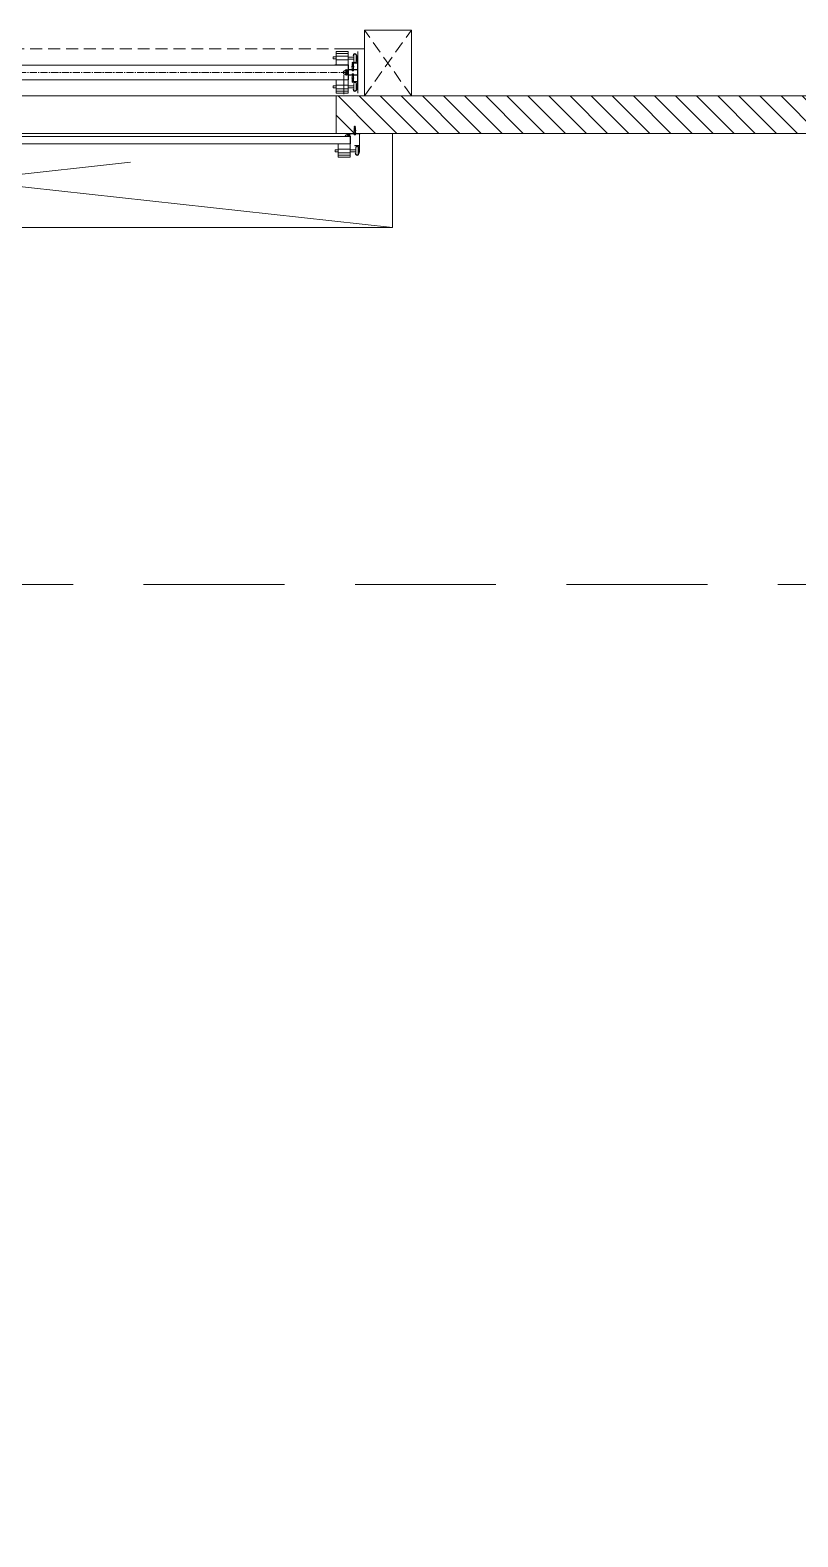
# Model space of a CAD drawing. Header units: millimetres. Extents: x -162958 to 167200, y -450 to 146301.
# Drawn here: x 65421 to 69506, y 119833 to 127850 of the extents above; entities that cross this region are included whole.
import ezdxf

# ---------------------------------------------------------------- set-up
doc = ezdxf.new("R2010")
doc.units = ezdxf.units.MM
for name, pattern in [('Xr_MB nha xuong CM2$0$HIDDENX2', [0.75, 0.5, -0.25]), ('Xr_MB nha xuong CM2$0$Xr_MB nha xuong + VP$0$CENTER2', [28.575, 19.05, -3.175, 3.175, -3.175]), ('Xr_MB nha xuong CM2$0$Xr_MB nha xuong + VP$0$HIDDEN', [9.525, 6.35, -3.175]), ('Xr_MB nha xuong CM2$0$Xr_MB nha xuong + VP$0$HIDDENX2', [0.75, 0.5, -0.25])]:
    doc.linetypes.add(name, pattern=pattern)
for name, color, linetype, lineweight in [('Xr_MB nha xuong CM2$0$A-Solid-Wall H', 9, 'Continuous', 18), ('Xr_MB nha xuong CM2$0$A-Solid-WallC', 2, 'Continuous', 5), ('Xr_MB nha xuong CM2$0$CJSC.11-Khuat', 152, 'Xr_MB nha xuong CM2$0$HIDDENX2', 5), ('Xr_MB nha xuong CM2$0$Xr_MB nha xuong + VP$0$147CUA', 147, 'Continuous', 5), ('Xr_MB nha xuong CM2$0$Xr_MB nha xuong + VP$0$CJSC.11-Khuat', 169, 'Xr_MB nha xuong CM2$0$Xr_MB nha xuong + VP$0$HIDDENX2', 5), ('Xr_MB nha xuong CM2$0$Xr_MB nha xuong + VP$0$CJSC.2-Tuong', 8, 'Continuous', 5), ('Xr_MB nha xuong CM2$0$Xr_MB nha xuong + VP$0$CJSC.3-Net thay', 140, 'Continuous', 5), ('Xr_MB nha xuong CM2$0$Xr_MB nha xuong + VP$0$CJSC.8-Cua', 15, 'Continuous', 5)]:
    doc.layers.add(name, color=color, linetype=linetype, lineweight=lineweight)

# ---------------------------------------------------------------- blocks, each defined once
blk = doc.blocks.new('Xr_MB nha xuong CM2$0$2026Xr_MB nha xuong + VP$0$20240511CUA CUON')
at = {"layer": 'Xr_MB nha xuong CM2$0$Xr_MB nha xuong + VP$0$147CUA'}
h = blk.add_hatch(color=0, dxfattribs=at)
edge = h.paths.add_edge_path()
edge.add_ellipse((-307.7, -10.4), major_axis=(0.174, -0.174), ratio=1, start_angle=-19.77508, end_angle=40.76439, ccw=False)
edge.add_ellipse((-305.5, -15.1), major_axis=(3.48, 3.48), ratio=1, start_angle=70.22492, end_angle=144.16188)
edge.add_line((-310.4, -15.9), (-309.8, -22.7))
edge.add_ellipse((-309.5, -22.7), major_axis=(0.174, -0.174), ratio=1, start_angle=229.65217, end_angle=315)
edge.add_line((-309.5, -23), (-305.1, -23))
edge.add_ellipse((-305.1, -22.7), major_axis=(0.174, -0.174), ratio=1, start_angle=315, end_angle=405)
edge.add_line((-304.9, -22.7), (-304.9, -20.3))
edge.add_ellipse((-305.1, -20.3), major_axis=(0.174, 0.174), ratio=1, start_angle=315, end_angle=405)
edge.add_line((-305.1, -20), (-305.6, -20))
edge.add_ellipse((-305.6, -20.3), major_axis=(0.174, -0.174), ratio=1, start_angle=135, end_angle=225)
edge.add_line((-305.8, -20.3), (-305.8, -20.8))
edge.add_ellipse((-306.1, -20.8), major_axis=(0.174, -0.174), ratio=1, start_angle=-45, end_angle=45, ccw=False)
edge.add_line((-306.1, -21), (-307.6, -21))
edge.add_ellipse((-307.6, -20.8), major_axis=(0.174, -0.174), ratio=1, start_angle=260.84469, end_angle=315, ccw=False)
edge.add_line((-307.8, -20.9), (-307.9, -20.9))
edge.add_line((-307.9, -20.9), (-307.9, -15.5))
edge.add_ellipse((-304.9, -15.5), major_axis=(2.09, 2.09), ratio=1, start_angle=-45, end_angle=135, ccw=False)
edge.add_line((-302, -15.5), (-302, -22.1))
edge.add_ellipse((-299.5, -22.1), major_axis=(1.74, 1.74), ratio=1, start_angle=135, end_angle=149.03624)
edge.add_line((-301.9, -22.7), (-300.7, -22.8))
edge.add_ellipse((-300.6, -22.4), major_axis=(0.278, 0.278), ratio=1, start_angle=219.38027, end_angle=315.82062)
edge.add_line((-300.2, -22.4), (-300.3, -15.2))
edge.add_ellipse((-305.3, -15.2), major_axis=(3.48, 3.48), ratio=1, start_angle=314.33249, end_angle=385.95332)
edge.add_ellipse((-303.5, -10.1), major_axis=(0.348, 0.348), ratio=1, start_angle=132.93895, end_angle=208.98654, ccw=False)
edge.add_ellipse((-315.9, -9.6), major_axis=(8.41, 8.41), ratio=1, start_angle=312.93895, end_angle=390.56151)
edge.add_ellipse((-313.9, 1.6), major_axis=(0.696, -0.696), ratio=1, start_angle=61.17367, end_angle=339.5363)
edge.add_ellipse((-319.2, -9.6), major_axis=(8.35, -8.35), ratio=1, start_angle=40.76439, end_angle=105.76255, ccw=False)
at = {"layer": 'Xr_MB nha xuong CM2$0$Xr_MB nha xuong + VP$0$147CUA', "color": 0}
for p, q in [((-354.7, 4074.5), (-354.7, -24.5)), ((-387, 39.1), (-426.5, 39.1)), ((-426.5, 39.1), (-426.5, -23.9)), ((-415.3, -23.9), (-415.3, 39.1)), ((-402, 39.1), (-402, -23.9)), ((-397.9, 43.2), (-397.9, 55.3)), ((-397.9, 55.3), (-387, 55.3)), ((-397.9, 39.1), (-397.9, 43.2)), ((-387, 43.2), (-387, 55.3)), ((-387, 39.1), (-387, 43.2)), ((-355.7, 39.1), (-387, 39.1)), ((-382.9, 39.1), (-382.9, -23.9)), ((-354.7, 45.8), (-355.7, 45.8)), ((-355.7, -25.5), (-355.7, 45.8)), ((-426.5, -23.9), (-387, -23.9)), ((-414.1, -60.3), (-414.1, -61.2)), ((-402.2, -72.4), (-411.6, -67.8)), ((-407, -51.5), (-411.5, -53.6)), ((-406.2, -53.2), (-410.8, -55.4)), ((-401.4, -70.6), (-410.8, -66.1)), ((-374.8, -54.7), (-408.1, -54.7)), ((-408.1, -66.7), (-374.8, -66.7)), ((-406.2, -53.2), (-407, -51.5)), ((-366.9, -71.6), (-397.1, -71.6)), ((-397.1, -73.5), (-303, -73.5)), ((-396.9, -54.7), (-396.9, -23.9)), ((-387, -23.9), (-355.7, -23.9)), ((-386, -54.7), (-386, -23.9)), ((-379.7, -73.5), (-379.7, -75.5)), ((-347.2, -73.5), (-377.4, -73.5)), ((-368.8, -61.2), (-368.8, -60.3)), ((-365.9, -48), (-365.9, -70.6)), ((-363.9, -48), (-365.9, -48)), ((-363.9, -48), (-363.9, -70.6)), ((-314.4, -25.5), (-355.7, -25.5)), ((-315.4, -24.5), (-354.7, -24.5)), ((-314.4, -7.8), (-315.4, -7.8)), ((-314.4, -25.5), (-314.4, -7.8)), ((-309.8, -22.7), (-310.4, -15.9)), ((-305.1, -23), (-309.5, -23)), ((-307.9, -15.5), (-307.9, -20.9)), ((-307.9, -20.9), (-305.9, -20.9)), ((-307.8, -20.8), (-307.8, -15.1)), ((-306.1, -21), (-307.6, -21)), ((-305.9, -15.5), (-305.9, -20.9)), ((-305.8, -20.3), (-305.8, -20.8)), ((-305.1, -20), (-305.6, -20)), ((-304.9, -22.7), (-304.9, -20.3)), ((-303.9, -15.5), (-303.9, -22.1)), ((-303.8, -23.1), (-302, -30.2)), ((-301, -47.5), (-302.3, -47.5)), ((-302.3, -51.5), (-302, -51.5)), ((-302, -15.5), (-302, -22.1)), ((-302, -72.5), (-302, -30.8)), ((-301, -47.5), (-302, -51.5)), ((-301.5, -52.2), (-302, -51.5)), ((-301.9, -22.7), (-300.1, -29.7)), ((-300.7, -22.8), (-301.9, -22.7)), ((-301.3, -51.1), (-301.5, -52.2)), ((-301.5, -52.2), (-301, -51.5)), ((-300.5, -46.8), (-301.1, -50)), ((-300.5, -46.8), (-301, -47.5)), ((-300, -47.5), (-301, -51.5)), ((-301, -51.5), (-300.2, -51.5)), ((-300.5, -46.8), (-300, -47.5)), ((-299.2, -47.5), (-300.2, -51.5)), ((-299.7, -52.2), (-300.2, -51.5)), ((-300, -72.5), (-300, -30.8)), ((-299.2, -47.5), (-300, -47.5)), ((-299.5, -51.1), (-299.7, -52.2)), ((-299.7, -52.2), (-299.2, -51.5)), ((-298.7, -46.8), (-299.3, -50)), ((-298.7, -46.8), (-299.2, -47.5)), ((-298.3, -47.5), (-299.2, -51.5)), ((-299.2, -51.5), (-298.5, -51.5)), ((-298.7, -46.8), (-298.3, -47.5)), ((-297.5, -47.5), (-298.5, -51.5)), ((-298, -52.2), (-298.5, -51.5)), ((-297.5, -47.5), (-298.3, -47.5)), ((-297.8, -51.1), (-298, -52.2)), ((-298, -52.2), (-297.5, -51.5)), ((-297, -46.8), (-297.6, -50)), ((-297, -46.8), (-297.5, -47.5)), ((-296.5, -47.5), (-297.5, -51.5)), ((-297.5, -51.5), (-296.8, -51.5)), ((-297, -46.8), (-296.5, -47.5)), ((-295.8, -47.5), (-296.8, -51.5)), ((-296.3, -52.2), (-296.8, -51.5)), ((-295.8, -47.5), (-296.5, -47.5)), ((-296.1, -51.1), (-296.3, -52.2)), ((-296.3, -52.2), (-295.8, -51.5)), ((-293.7, -45.9), (-295.7, -45.2)), ((-295.7, -45.9), (-295.7, -45.2)), ((-295.7, -52.7), (-295.7, -45.9)), ((-287.5, -45.9), (-295.7, -45.9)), ((-287.5, -52.7), (-295.7, -52.7)), ((-295.7, -52.7), (-295.7, -53.4)), ((-293.7, -52.7), (-295.7, -53.4)), ((-287.5, -50), (-287.5, -48.6)), ((-287.5, -48.6), (-261.6, -48.6)), ((-287.5, -50), (-261.6, -50)), ((-286.5, -44.4), (-286.2, -43.8)), ((-286.2, -54.8), (-286.5, -54.2)), ((-281.4, -46.9), (-285.3, -46.9)), ((-281.4, -51.7), (-285.3, -51.7)), ((-281.2, -47.9), (-281.4, -46.9)), ((-281.2, -50.6), (-281.4, -51.7)), ((-279.1, -47.9), (-281.2, -47.9)), ((-279.1, -50.6), (-281.2, -50.6)), ((-277.6, -45.9), (-279.1, -45.9)), ((-279.1, -46.5), (-279.1, -47.9)), ((-279.1, -52), (-279.1, -50.6)), ((-277.6, -52.7), (-279.1, -52.7)), ((-277.1, -47.9), (-277.6, -45.9)), ((-277.1, -50.6), (-277.6, -52.7)), ((-275.1, -47.9), (-277.1, -47.9)), ((-275.1, -50.6), (-277.1, -50.6)), ((-273.5, -45.9), (-275.1, -45.9)), ((-275.1, -45.9), (-275.1, -47.9)), ((-275.1, -52.7), (-275.1, -50.6)), ((-273.5, -52.7), (-275.1, -52.7)), ((-273, -47.9), (-273.5, -45.9)), ((-273, -50.6), (-273.5, -52.7)), ((-271, -47.9), (-273, -47.9)), ((-271, -50.6), (-273, -50.6)), ((-271, -45.9), (-271, -47.9)), ((-269.4, -45.9), (-271, -45.9)), ((-271, -52.7), (-271, -50.6)), ((-269.4, -52.7), (-271, -52.7)), ((-268.9, -47.9), (-269.4, -45.9)), ((-268.9, -50.6), (-269.4, -52.7)), ((-266.9, -47.9), (-268.9, -47.9)), ((-266.9, -50.6), (-268.9, -50.6)), ((-266.9, -45.9), (-266.9, -47.9)), ((-264.9, -45.9), (-266.9, -45.9)), ((-266.9, -52.7), (-266.9, -50.6)), ((-264.9, -52.7), (-266.9, -52.7)), ((-261.6, -48.6), (-264.9, -45.9)), ((-264.9, -52.7), (-261.6, -50)), ((-261.6, -50), (-261.6, -48.6))]:
    blk.add_line(p, q, dxfattribs=at)
at = {"layer": 'Xr_MB nha xuong CM2$0$Xr_MB nha xuong + VP$0$147CUA', "color": 0, "extrusion": (3.6013e-30, 1.22461e-16, -1)}
for p, q in [((-307, -46.7), (-307, -52.3)), ((-303.6, -45.8), (-306.7, -45.8)), ((-303.6, -47.7), (-306.7, -47.7)), ((-303.6, -51.3), (-306.7, -51.3)), ((-303.6, -53.2), (-306.7, -53.2)), ((-303, -44.4), (-303.6, -45.8)), ((-303, -54.6), (-303.6, -53.2)), ((-302.3, -44.4), (-303, -44.4)), ((-303, -44.4), (-303, -54.6)), ((-302.3, -54.6), (-303, -54.6)), ((-302.3, -44.4), (-302.3, -54.6))]:
    blk.add_line(p, q, dxfattribs=at)
at = {"layer": 'Xr_MB nha xuong CM2$0$Xr_MB nha xuong + VP$0$147CUA', "color": 0}
for centre, radius, start, end in [((-313.9, 1.5), 0.984, 16.17367, 294.5363), ((-315.9, -9.6), 11.9, 357.93895, 75.56151), ((-408.2, -60.7), 7.87, 114.90945, 244.26035), ((-408.1, -60.7), 6, 90, 270), ((-408.2, -60.7), 5.9, 115.73965, 244.26035), ((-397.1, -61.7), 11.8, 244.26035, 270), ((-397.1, -61.7), 9.84, 244.26035, 270), ((-374.8, -60.7), 6, 270, 90), ((-366.9, -70.6), 0.984, 270, 0), ((-366.9, -70.6), 2.95, 270, 0), ((-305.5, -15.1), 4.92, 115.22492, 189.16188), ((-309.5, -22.7), 0.246, 184.65217, 270), ((-304.9, -15.5), 2.95, 0, 180), ((-307.6, -20.8), 0.246, 180, 270), ((-307.7, -10.4), 0.246, 295.22492, 355.76439), ((-306.1, -20.8), 0.246, 270, 0), ((-304.9, -15.7), 0.984, 3.00909, 183.00909), ((-305.6, -20.3), 0.246, 90, 180), ((-305.1, -20.3), 0.246, 0, 90), ((-305.1, -22.7), 0.246, 270, 0), ((-303.5, -10.1), 0.492, 177.93895, 248.4714), ((-299.5, -22.1), 4.43, 180, 194.03624), ((-305.3, -15.2), 4.92, 359.33249, 71.50462), ((-303, -72.5), 2.95, 270, 0), ((-303, -72.5), 0.984, 270, 0), ((-299.5, -22.1), 2.46, 180, 194.03624), ((-304.4, -30.8), 2.46, 0, 14.03624), ((-304.4, -30.8), 4.43, 0, 14.03624)]:
    blk.add_arc(centre, radius, start, end, dxfattribs=at)
at = {"layer": 'Xr_MB nha xuong CM2$0$Xr_MB nha xuong + VP$0$147CUA', "color": 0, "extrusion": (-1.83691e-16, -6.12303e-17, -1)}
for centre, major_axis, start_param, end_param in [((-305.3, -46.7), (1.2, -1.2), 1.782553, 2.929836), ((-300.6, -49.5), (4.49, 4.49), 3.630285, 4.223697), ((-305.3, -52.3), (1.2, -1.2), 1.782553, 2.929836), ((-302.2, -46.7), (1.2, -1.2), 1.782553, 2.929836), ((-297.5, -49.5), (4.49, -4.49), 2.057394, 2.649037), ((-302.2, -52.3), (1.2, -1.2), 1.782553, 2.929836)]:
    blk.add_ellipse(centre, major_axis=major_axis, ratio=1, start_param=start_param, end_param=end_param, dxfattribs=at)
at = {"layer": 'Xr_MB nha xuong CM2$0$Xr_MB nha xuong + VP$0$147CUA', "color": 0}
for points, knots in [([(-285.3, -46.9), (-285.7, -46.9), (-286.6, -47.1), (-287.2, -46.3), (-287.5, -45.9)], [0, 0, 0, 0, 1.710134, 3.915896, 3.915896, 3.915896, 3.915896]), ([(-285.3, -51.7), (-285.7, -51.6), (-286.6, -51.5), (-287.2, -52.3), (-287.5, -52.7)], [0, 0, 0, 0, 1.710134, 3.915896, 3.915896, 3.915896, 3.915896]), ([(-279.1, -46.5), (-279.5, -46.5), (-279.8, -46.5), (-280.7, -46.4), (-281.3, -46.3), (-282.4, -46.1), (-282.8, -46), (-283.7, -45.7), (-284.1, -45.6), (-284.8, -45.3), (-285, -45.2), (-285.6, -44.9), (-285.9, -44.8), (-286.3, -44.5), (-286.4, -44.4), (-286.5, -44.4)], [0, 0, 0, 0, 1.267556, 1.267556, 3.802669, 3.802669, 5.834114, 5.834114, 7.542917, 7.542917, 8.840844, 8.840844, 10.138771, 10.138771, 10.819307, 10.819307, 10.819307, 10.819307]), ([(-279.1, -52), (-279.5, -52.1), (-279.8, -52.1), (-280.7, -52.2), (-281.3, -52.3), (-282.4, -52.5), (-282.8, -52.6), (-283.7, -52.8), (-284.1, -53), (-284.8, -53.2), (-285, -53.4), (-285.6, -53.7), (-285.9, -53.8), (-286.3, -54), (-286.4, -54.1), (-286.5, -54.2)], [0, 0, 0, 0, 1.267556, 1.267556, 3.802669, 3.802669, 5.834114, 5.834114, 7.542917, 7.542917, 8.840844, 8.840844, 10.138771, 10.138771, 10.819307, 10.819307, 10.819307, 10.819307]), ([(-279.1, -45.9), (-281.1, -45.6), (-283.5, -45.3), (-285.7, -44.1), (-286.2, -43.8)], [0, 0, 0, 0, 8.247572, 10.819307, 10.819307, 10.819307, 10.819307]), ([(-279.1, -52.7), (-281.1, -52.9), (-283.5, -53.2), (-285.7, -54.5), (-286.2, -54.8)], [0, 0, 0, 0, 8.247572, 10.819307, 10.819307, 10.819307, 10.819307])]:
    blk.add_open_spline(points, degree=3, knots=knots, dxfattribs=at)
blk.add_wipeout([(-100, 50), (-300, 50), (-300, 4050), (-100, 4050)]).dxf.layer = 'Xr_MB nha xuong CM2$0$Xr_MB nha xuong + VP$0$CJSC.11-Khuat'
blk.add_line((-315.4, 4074.5), (-315.4, -24.5), dxfattribs=at)
blk.add_lwpolyline([(-100, 50), (-300, 50), (-300, 4050), (-100, 4050)], close=True, dxfattribs=at)
at = {"layer": 'Xr_MB nha xuong CM2$0$Xr_MB nha xuong + VP$0$CJSC.11-Khuat', "linetype": 'Xr_MB nha xuong CM2$0$Xr_MB nha xuong + VP$0$HIDDEN', "ltscale": 500}
for p, q in [((-800, -250), (-300, 4300)), ((-800, 4300), (-300, -250))]:
    blk.add_line(p, q, dxfattribs=at)
blk.add_lwpolyline([(-300, 4300), (-300, -250), (-800, -250), (-800, 4300)], close=True, dxfattribs=at)
blk = doc.blocks.new('Xr_MB nha xuong CM2$0$2026Xr_MB nha xuong + VP$0$YQ1220114961')
at = {"layer": 'Xr_MB nha xuong CM2$0$Xr_MB nha xuong + VP$0$CJSC.8-Cua'}
h = blk.add_hatch(color=256, dxfattribs=at)
edge = h.paths.add_edge_path()
edge.add_ellipse((-4199.5, -117.3), major_axis=(0.174, 0.174), ratio=1, start_angle=49.23561, end_angle=109.77508)
edge.add_ellipse((-4204.2, -115.1), major_axis=(3.48, 3.48), ratio=1, start_angle=215.83812, end_angle=289.77508, ccw=False)
edge.add_line((-4205, -120), (-4211.8, -119.4))
edge.add_ellipse((-4211.8, -119.2), major_axis=(0.174, 0.174), ratio=1, start_angle=135, end_angle=220.34783, ccw=False)
edge.add_line((-4212, -119.2), (-4212, -114.8))
edge.add_ellipse((-4211.8, -114.8), major_axis=(-0.174, 0.174), ratio=1, start_angle=-45, end_angle=45, ccw=False)
edge.add_line((-4211.8, -114.5), (-4209.3, -114.5))
edge.add_ellipse((-4209.3, -114.8), major_axis=(0.174, 0.174), ratio=1, start_angle=-45, end_angle=45, ccw=False)
edge.add_line((-4209.1, -114.8), (-4209.1, -115.2))
edge.add_ellipse((-4209.3, -115.2), major_axis=(-0.174, 0.174), ratio=1, start_angle=135, end_angle=225, ccw=False)
edge.add_line((-4209.3, -115.5), (-4209.8, -115.5))
edge.add_ellipse((-4209.8, -115.7), major_axis=(-0.174, 0.174), ratio=1, start_angle=315, end_angle=405)
edge.add_line((-4210.1, -115.7), (-4210.1, -117.2))
edge.add_ellipse((-4209.8, -117.2), major_axis=(-0.174, 0.174), ratio=1, start_angle=45, end_angle=99.15531)
edge.add_line((-4210, -117.4), (-4210, -117.5))
edge.add_line((-4210, -117.5), (-4204.6, -117.5))
edge.add_ellipse((-4204.6, -114.6), major_axis=(-2.09, 2.09), ratio=1, start_angle=135, end_angle=315)
edge.add_line((-4204.6, -111.6), (-4211.1, -111.6))
edge.add_ellipse((-4211.1, -109.2), major_axis=(-1.74, 1.74), ratio=1, start_angle=120.96376, end_angle=135, ccw=False)
edge.add_line((-4211.7, -111.5), (-4211.9, -110.3))
edge.add_ellipse((-4211.5, -110.3), major_axis=(0.278, 0.278), ratio=1, start_angle=44.17938, end_angle=140.61973, ccw=False)
edge.add_line((-4211.5, -109.9), (-4204.3, -110))
edge.add_ellipse((-4204.3, -114.9), major_axis=(3.48, 3.48), ratio=1, start_angle=-25.95332, end_angle=45.66751, ccw=False)
edge.add_ellipse((-4199.1, -113.2), major_axis=(0.348, 0.348), ratio=1, start_angle=151.01346, end_angle=227.06105)
edge.add_ellipse((-4198.7, -125.5), major_axis=(8.41, 8.41), ratio=1, start_angle=-30.56151, end_angle=47.06105, ccw=False)
edge.add_ellipse((-4187.5, -123.5), major_axis=(-0.696, 0.696), ratio=1, start_angle=20.4637, end_angle=298.82633, ccw=False)
edge.add_ellipse((-4198.6, -128.9), major_axis=(8.35, 8.35), ratio=1, start_angle=344.23745, end_angle=409.23561)
h = blk.add_hatch(color=256, dxfattribs=at)
edge = h.paths.add_edge_path()
edge.add_ellipse((-4199.5, -132.7), major_axis=(0.174, -0.174), ratio=1, start_angle=250.22492, end_angle=310.76439, ccw=False)
edge.add_ellipse((-4204.2, -134.9), major_axis=(3.48, -3.48), ratio=1, start_angle=70.22492, end_angle=144.16188)
edge.add_line((-4205, -130), (-4211.8, -130.6))
edge.add_ellipse((-4211.8, -130.8), major_axis=(0.174, -0.174), ratio=1, start_angle=139.65217, end_angle=225)
edge.add_line((-4212, -130.8), (-4212, -135.2))
edge.add_ellipse((-4211.8, -135.2), major_axis=(-0.174, -0.174), ratio=1, start_angle=315, end_angle=405)
edge.add_line((-4211.8, -135.5), (-4209.3, -135.5))
edge.add_ellipse((-4209.3, -135.2), major_axis=(0.174, -0.174), ratio=1, start_angle=315, end_angle=405)
edge.add_line((-4209.1, -135.2), (-4209.1, -134.8))
edge.add_ellipse((-4209.3, -134.8), major_axis=(-0.174, -0.174), ratio=1, start_angle=135, end_angle=225)
edge.add_line((-4209.3, -134.5), (-4209.8, -134.5))
edge.add_ellipse((-4209.8, -134.3), major_axis=(-0.174, -0.174), ratio=1, start_angle=-45, end_angle=45, ccw=False)
edge.add_line((-4210.1, -134.3), (-4210.1, -132.8))
edge.add_ellipse((-4209.8, -132.8), major_axis=(-0.174, -0.174), ratio=1, start_angle=260.84469, end_angle=315, ccw=False)
edge.add_line((-4210, -132.6), (-4210, -132.5))
edge.add_line((-4210, -132.5), (-4204.6, -132.5))
edge.add_ellipse((-4204.6, -135.4), major_axis=(-2.09, -2.09), ratio=1, start_angle=45, end_angle=225, ccw=False)
edge.add_line((-4204.6, -138.4), (-4211.1, -138.4))
edge.add_ellipse((-4211.1, -140.8), major_axis=(-1.74, -1.74), ratio=1, start_angle=225, end_angle=239.03624)
edge.add_line((-4211.7, -138.5), (-4211.9, -139.7))
edge.add_ellipse((-4211.5, -139.7), major_axis=(0.278, -0.278), ratio=1, start_angle=219.38027, end_angle=315.82062)
edge.add_line((-4211.5, -140.1), (-4204.3, -140))
edge.add_ellipse((-4204.3, -135.1), major_axis=(3.48, -3.48), ratio=1, start_angle=314.33249, end_angle=385.95332)
edge.add_ellipse((-4199.1, -136.8), major_axis=(0.348, -0.348), ratio=1, start_angle=132.93895, end_angle=208.98654, ccw=False)
edge.add_ellipse((-4198.7, -124.5), major_axis=(8.41, -8.41), ratio=1, start_angle=312.93895, end_angle=390.56151)
edge.add_ellipse((-4187.5, -126.5), major_axis=(-0.696, -0.696), ratio=1, start_angle=61.17367, end_angle=339.5363)
edge.add_ellipse((-4198.6, -121.1), major_axis=(8.35, -8.35), ratio=1, start_angle=-49.23561, end_angle=15.76255, ccw=False)
at = {"layer": 'Xr_MB nha xuong CM2$0$Xr_MB nha xuong + VP$0$CJSC.11-Khuat', "linetype": 'Xr_MB nha xuong CM2$0$Xr_MB nha xuong + VP$0$HIDDEN', "ltscale": 10}
for p, q in [((-4300, 0), (-4550, -350)), ((-4550, 0), (-4300, -350))]:
    blk.add_line(p, q, dxfattribs=at)
blk.add_lwpolyline([(0, 0), (-4300, 0), (-4300, -250), (0, -250)], close=True, dxfattribs=at)
at = {"layer": 'Xr_MB nha xuong CM2$0$Xr_MB nha xuong + VP$0$CJSC.3-Net thay'}
blk.add_lwpolyline([(-4300, 0), (-4550, 0), (-4550, -350), (-4300, -350)], close=True, dxfattribs=at)
at = {"layer": 'Xr_MB nha xuong CM2$0$Xr_MB nha xuong + VP$0$CJSC.8-Cua'}
for p, q in [((-4264.6, -13.9), (-4264.6, -236.1)), ((-4262.6, -60.7), (-4264.6, -60.7)), ((-4264.6, -137.4), (-4264.6, -60.7)), ((-4262.6, -43.3), (-4262.6, -137.4)), ((-4261.4, -38.1), (-4256.9, -28.7)), ((-4260.6, -73.5), (-4260.6, -43.3)), ((-4259.7, -39), (-4255.1, -29.6)), ((-4237, -74.4), (-4259.6, -74.4)), ((-4237, -76.4), (-4259.6, -76.4)), ((-4255.8, -32.3), (-4255.8, -65.5)), ((-4249.3, -26.3), (-4250.3, -26.3)), ((-4250.3, -71.5), (-4249.3, -71.5)), ((-4242.3, -34.1), (-4244.5, -29.6)), ((-4243.8, -65.5), (-4243.8, -32.3)), ((-4243.8, -43.5), (-4213, -43.5)), ((-4243.8, -54.3), (-4213, -54.3)), ((-4240.6, -33.3), (-4242.7, -28.8)), ((-4242.3, -34.1), (-4240.6, -33.3)), ((-4241.8, -74.6), (-4239, -71.2)), ((-4241.8, -74.6), (-4241.8, -76.5)), ((-4241.8, -76.5), (-4239.7, -76.5)), ((-4239.7, -78.6), (-4241.8, -79)), ((-4241.8, -79), (-4241.8, -80.6)), ((-4239.7, -76.5), (-4239.7, -78.6)), ((-4239, -97.2), (-4239, -71.2)), ((-4239, -71.2), (-4237.7, -71.2)), ((-4237.7, -97.2), (-4237.7, -71.2)), ((-4237.7, -71.2), (-4234.9, -74.6)), ((-4237, -76.4), (-4237, -74.4)), ((-4234.9, -76.5), (-4237, -76.5)), ((-4237, -76.5), (-4237, -78.6)), ((-4237, -78.6), (-4234.9, -79)), ((-4234.9, -74.6), (-4234.9, -76.5)), ((-4234.9, -79), (-4234.9, -80.6)), ((-4213, -13.9), (-4213, -53.3)), ((-4150, -13.9), (-4213, -13.9)), ((-4213, -25.1), (-4150, -25.1)), ((-4150, -38.3), (-4213, -38.3)), ((-4213, -53.3), (-4213, -84.7)), ((-4150, -57.5), (-4213, -57.5)), ((-4190.1, -109.6), (-4190.1, -9.6)), ((-4150, -53.3), (-4150, -13.9)), ((-4150, -42.5), (-4145.9, -42.5)), ((-4150, -53.3), (-4145.9, -53.3)), ((-4150, -84.7), (-4150, -53.3)), ((-4145.9, -42.5), (-4133.8, -42.5)), ((-4145.9, -53.3), (-4133.8, -53.3)), ((-4133.8, -42.5), (-4133.8, -53.3)), ((-4264.6, -112.6), (-4264.6, -189.3)), ((-4262.6, -206.7), (-4262.6, -112.6)), ((-4261.6, -109.6), (-4219.9, -109.6)), ((-4261.6, -111.6), (-4219.9, -111.6)), ((-4261.6, -138.4), (-4219.9, -138.4)), ((-4261.6, -140.4), (-4219.9, -140.4)), ((-4243.9, -95.8), (-4243.3, -96.2)), ((-4243.9, -154.2), (-4243.3, -153.8)), ((-4241.8, -103.3), (-4242.5, -105.4)), ((-4241.8, -105.4), (-4242.5, -105.4)), ((-4241.8, -144.6), (-4242.5, -144.6)), ((-4241.8, -146.7), (-4242.5, -144.6)), ((-4241.8, -80.6), (-4239.7, -80.6)), ((-4239.7, -82.7), (-4241.8, -83.1)), ((-4241.8, -83.1), (-4241.8, -84.7)), ((-4241.8, -84.7), (-4239.7, -84.7)), ((-4239.7, -86.7), (-4241.8, -87.2)), ((-4241.8, -87.2), (-4241.8, -88.8)), ((-4241.8, -97.2), (-4241.8, -105.4)), ((-4241.8, -105.4), (-4234.9, -105.4)), ((-4241.8, -144.6), (-4234.9, -144.6)), ((-4241.8, -152.8), (-4241.8, -144.6)), ((-4241.3, -105.9), (-4240.6, -105.4)), ((-4240.2, -105.7), (-4241.3, -105.9)), ((-4241.3, -105.9), (-4240.6, -106.4)), ((-4241.3, -107.7), (-4240.6, -107.2)), ((-4240.2, -107.5), (-4241.3, -107.7)), ((-4241.3, -107.7), (-4240.6, -108.2)), ((-4241.3, -109.4), (-4240.6, -108.9)), ((-4240.2, -109.2), (-4241.3, -109.4)), ((-4241.3, -109.4), (-4240.6, -109.9)), ((-4241.3, -111.1), (-4240.6, -110.6)), ((-4240.2, -110.9), (-4241.3, -111.1)), ((-4241.3, -111.1), (-4240.6, -111.6)), ((-4241.3, -138.9), (-4240.6, -138.4)), ((-4241.3, -138.9), (-4240.6, -139.4)), ((-4240.2, -139.1), (-4241.3, -138.9)), ((-4241.3, -140.6), (-4240.6, -140.1)), ((-4241.3, -140.6), (-4240.6, -141.1)), ((-4240.2, -140.8), (-4241.3, -140.6)), ((-4241.3, -142.3), (-4240.6, -141.8)), ((-4241.3, -142.3), (-4240.6, -142.8)), ((-4240.2, -142.5), (-4241.3, -142.3)), ((-4241.3, -144.1), (-4240.6, -143.6)), ((-4241.3, -144.1), (-4240.6, -144.6)), ((-4240.2, -144.3), (-4241.3, -144.1)), ((-4241.1, -88.8), (-4239.7, -88.8)), ((-4239.7, -90.8), (-4240.7, -91.1)), ((-4240.7, -91.1), (-4240.7, -94.9)), ((-4240.7, -158.9), (-4240.7, -155.1)), ((-4239.7, -159.2), (-4240.7, -158.9)), ((-4236.6, -105.4), (-4240.6, -106.4)), ((-4236.6, -106.2), (-4240.6, -107.2)), ((-4240.6, -107.2), (-4240.6, -106.4)), ((-4236.6, -107.2), (-4240.6, -108.2)), ((-4236.6, -107.9), (-4240.6, -108.9)), ((-4240.6, -108.9), (-4240.6, -108.2)), ((-4236.6, -108.9), (-4240.6, -109.9)), ((-4236.6, -109.6), (-4240.6, -110.6)), ((-4240.6, -110.6), (-4240.6, -109.9)), ((-4236.6, -110.6), (-4240.6, -111.6)), ((-4240.6, -111.9), (-4240.6, -111.6)), ((-4240.6, -138.1), (-4240.6, -138.4)), ((-4236.6, -139.4), (-4240.6, -138.4)), ((-4240.6, -139.4), (-4240.6, -140.1)), ((-4236.6, -140.4), (-4240.6, -139.4)), ((-4236.6, -141.1), (-4240.6, -140.1)), ((-4240.6, -141.1), (-4240.6, -141.8)), ((-4236.6, -142.1), (-4240.6, -141.1)), ((-4236.6, -142.8), (-4240.6, -141.8)), ((-4240.6, -142.8), (-4240.6, -143.6)), ((-4236.6, -143.8), (-4240.6, -142.8)), ((-4236.6, -144.6), (-4240.6, -143.6)), ((-4239.7, -80.6), (-4239.7, -82.7)), ((-4239.7, -84.7), (-4239.7, -86.7)), ((-4239.7, -88.8), (-4239.7, -90.8)), ((-4239.7, -161.2), (-4239.7, -159.2)), ((-4239, -97.2), (-4237.7, -97.2)), ((-4235.8, -106.7), (-4239, -107.2)), ((-4235.8, -108.4), (-4239, -109)), ((-4235.8, -110.1), (-4239, -110.7)), ((-4235.8, -139.9), (-4239, -139.3)), ((-4235.8, -141.6), (-4239, -141)), ((-4235.8, -143.3), (-4239, -142.8)), ((-4239, -152.8), (-4237.7, -152.8)), ((-4239, -152.8), (-4239, -178.8)), ((-4237.7, -152.8), (-4237.7, -178.8)), ((-4234.9, -80.6), (-4237, -80.6)), ((-4237, -80.6), (-4237, -82.7)), ((-4237, -82.7), (-4234.9, -83.1)), ((-4234.9, -84.7), (-4237, -84.7)), ((-4237, -84.7), (-4237, -86.7)), ((-4237, -86.7), (-4234.9, -87.2)), ((-4235.6, -88.8), (-4237, -88.8)), ((-4237, -88.8), (-4237, -90.8)), ((-4237, -90.8), (-4236, -91.1)), ((-4237, -159.2), (-4236, -158.9)), ((-4237, -161.2), (-4237, -159.2)), ((-4236.6, -105.4), (-4236.6, -106.2)), ((-4235.8, -106.7), (-4236.6, -106.2)), ((-4235.8, -106.7), (-4236.6, -107.2)), ((-4236.6, -107.2), (-4236.6, -107.9)), ((-4235.8, -108.4), (-4236.6, -107.9)), ((-4235.8, -108.4), (-4236.6, -108.9)), ((-4236.6, -108.9), (-4236.6, -109.6)), ((-4235.8, -110.1), (-4236.6, -109.6)), ((-4235.8, -110.1), (-4236.6, -110.6)), ((-4236.6, -110.6), (-4236.6, -111.9)), ((-4236.6, -139.4), (-4236.6, -138.1)), ((-4235.8, -139.9), (-4236.6, -139.4)), ((-4235.8, -139.9), (-4236.6, -140.4)), ((-4236.6, -141.1), (-4236.6, -140.4)), ((-4235.8, -141.6), (-4236.6, -141.1)), ((-4235.8, -141.6), (-4236.6, -142.1)), ((-4236.6, -142.8), (-4236.6, -142.1)), ((-4235.8, -143.3), (-4236.6, -142.8)), ((-4235.8, -143.3), (-4236.6, -143.8)), ((-4236.6, -144.6), (-4236.6, -143.8)), ((-4236, -91.1), (-4236, -94.9)), ((-4236, -158.9), (-4236, -155.1)), ((-4234.9, -83.1), (-4234.9, -84.7)), ((-4234.9, -87.2), (-4234.9, -88.8)), ((-4234.9, -97.2), (-4234.9, -105.4)), ((-4234.9, -103.3), (-4234.3, -105.4)), ((-4234.9, -105.4), (-4234.3, -105.4)), ((-4234.9, -152.8), (-4234.9, -144.6)), ((-4234.9, -146.7), (-4234.3, -144.6)), ((-4234.9, -144.6), (-4234.3, -144.6)), ((-4233.4, -96.2), (-4232.9, -95.8)), ((-4233.4, -153.8), (-4232.9, -154.2)), ((-4212.2, -113.5), (-4219.3, -111.7)), ((-4212.2, -136.5), (-4219.3, -138.3)), ((-4211.7, -111.5), (-4218.8, -109.8)), ((-4211.7, -138.5), (-4218.8, -140.2)), ((-4214.6, -84.7), (-4143.3, -84.7)), ((-4214.6, -126), (-4214.6, -84.7)), ((-4214.6, -85.7), (-86.4, -85.7)), ((-4214.6, -124), (-4214.6, -165.3)), ((-4214.6, -124), (-4196.9, -124)), ((-4214.6, -126), (-4196.9, -126)), ((-4213.6, -125), (-4213.6, -85.7)), ((-4213.6, -125), (-4213.6, -164.3)), ((-4212, -114.8), (-4212, -119.2)), ((-4212, -135.2), (-4212, -130.8)), ((-4211.9, -110.3), (-4211.7, -111.5)), ((-4211.9, -139.7), (-4211.7, -138.5)), ((-4211.8, -114.5), (-4209.3, -114.5)), ((-4211.8, -119.4), (-4205, -120)), ((-4211.8, -130.6), (-4205, -130)), ((-4211.8, -135.5), (-4209.3, -135.5)), ((-4204.6, -111.6), (-4211.1, -111.6)), ((-4204.6, -113.6), (-4211.1, -113.6)), ((-4204.6, -136.4), (-4211.1, -136.4)), ((-4204.6, -138.4), (-4211.1, -138.4)), ((-4210.1, -115.7), (-4210.1, -117.2)), ((-4210.1, -134.3), (-4210.1, -132.8)), ((-4210, -117.5), (-4210, -115.6)), ((-4204.6, -115.6), (-4210, -115.6)), ((-4204.6, -117.5), (-4210, -117.5)), ((-4210, -132.5), (-4210, -134.4)), ((-4204.6, -132.5), (-4210, -132.5)), ((-4204.6, -134.4), (-4210, -134.4)), ((-4209.3, -115.5), (-4209.8, -115.5)), ((-4209.8, -117.5), (-4204.2, -117.5)), ((-4209.8, -132.5), (-4204.2, -132.5)), ((-4209.3, -134.5), (-4209.8, -134.5)), ((-4209.1, -114.8), (-4209.1, -115.2)), ((-4209.1, -135.2), (-4209.1, -134.8)), ((-4196.9, -124), (-4196.9, -125)), ((-4196.9, -126), (-4196.9, -125)), ((-4143.3, -85.7), (-4143.3, -84.7)), ((-4262.6, -189.3), (-4264.6, -189.3)), ((-4261.4, -211.9), (-4256.9, -221.3)), ((-4260.6, -176.5), (-4260.6, -206.7)), ((-4259.7, -211), (-4255.1, -220.4)), ((-4237, -173.6), (-4259.6, -173.6)), ((-4237, -175.6), (-4259.6, -175.6)), ((-4255.8, -217.7), (-4255.8, -184.5)), ((-4250.3, -178.5), (-4249.3, -178.5)), ((-4249.3, -223.7), (-4250.3, -223.7)), ((-4242.3, -215.9), (-4244.5, -220.4)), ((-4243.8, -184.5), (-4243.8, -217.7)), ((-4243.8, -195.7), (-4213, -195.7)), ((-4243.8, -206.5), (-4213, -206.5)), ((-4240.6, -216.7), (-4242.7, -221.2)), ((-4242.3, -215.9), (-4240.6, -216.7)), ((-4241.8, -162.8), (-4241.8, -161.2)), ((-4239.7, -163.3), (-4241.8, -162.8)), ((-4241.8, -165.3), (-4239.7, -165.3)), ((-4241.8, -166.9), (-4241.8, -165.3)), ((-4239.7, -167.3), (-4241.8, -166.9)), ((-4241.8, -171), (-4241.8, -169.4)), ((-4241.8, -169.4), (-4239.7, -169.4)), ((-4239.7, -171.4), (-4241.8, -171)), ((-4241.8, -175.4), (-4241.8, -173.5)), ((-4241.8, -173.5), (-4239.7, -173.5)), ((-4241.8, -175.4), (-4239, -178.8)), ((-4241.1, -161.2), (-4239.7, -161.2)), ((-4239.7, -165.3), (-4239.7, -163.3)), ((-4239.7, -169.4), (-4239.7, -167.3)), ((-4239.7, -173.5), (-4239.7, -171.4)), ((-4239, -178.8), (-4237.7, -178.8)), ((-4237.7, -178.8), (-4234.9, -175.4)), ((-4235.6, -161.2), (-4237, -161.2)), ((-4237, -163.3), (-4234.9, -162.8)), ((-4237, -165.3), (-4237, -163.3)), ((-4234.9, -165.3), (-4237, -165.3)), ((-4237, -167.3), (-4234.9, -166.9)), ((-4237, -169.4), (-4237, -167.3)), ((-4234.9, -169.4), (-4237, -169.4)), ((-4237, -171.4), (-4234.9, -171)), ((-4237, -173.5), (-4237, -171.4)), ((-4234.9, -173.5), (-4237, -173.5)), ((-4237, -173.6), (-4237, -175.6)), ((-4234.9, -162.8), (-4234.9, -161.2)), ((-4234.9, -166.9), (-4234.9, -165.3)), ((-4234.9, -171), (-4234.9, -169.4)), ((-4234.9, -175.4), (-4234.9, -173.5)), ((-4214.6, -164.3), (-86.4, -164.3)), ((-4214.6, -165.3), (-4143.3, -165.3)), ((-4213, -196.7), (-4213, -165.3)), ((-4150, -192.5), (-4213, -192.5)), ((-4213, -236.1), (-4213, -196.7)), ((-4150, -211.7), (-4213, -211.7)), ((-4213, -224.9), (-4150, -224.9)), ((-4150, -236.1), (-4213, -236.1)), ((-4150, -165.3), (-4150, -196.7)), ((-4150, -196.7), (-4150, -236.1)), ((-4150, -196.7), (-4145.9, -196.7)), ((-4150, -207.5), (-4145.9, -207.5)), ((-4145.9, -196.7), (-4133.8, -196.7)), ((-4145.9, -207.5), (-4133.8, -207.5)), ((-4143.3, -164.3), (-4143.3, -165.3)), ((-4133.8, -207.5), (-4133.8, -196.7))]:
    blk.add_line(p, q, dxfattribs=at)
at = {"layer": 'Xr_MB nha xuong CM2$0$Xr_MB nha xuong + VP$0$CJSC.8-Cua', "extrusion": (1.22461e-16, 3.67348e-30, -1)}
for p, q in [((-4243.7, -111.9), (-4243.7, -112.6)), ((-4233.5, -111.9), (-4243.7, -111.9)), ((-4243.7, -112.6), (-4242.2, -113.3)), ((-4233.5, -112.6), (-4243.7, -112.6)), ((-4242.2, -113.3), (-4242.2, -116.4)), ((-4235.8, -116.7), (-4241.3, -116.7)), ((-4240.4, -113.3), (-4240.4, -116.4)), ((-4236.7, -113.3), (-4236.7, -116.4)), ((-4233.5, -112.6), (-4234.9, -113.3)), ((-4234.9, -113.3), (-4234.9, -116.4)), ((-4233.5, -111.9), (-4233.5, -112.6))]:
    blk.add_line(p, q, dxfattribs=at)
at = {"layer": 'Xr_MB nha xuong CM2$0$Xr_MB nha xuong + VP$0$CJSC.8-Cua', "extrusion": (1.22461e-16, -3.53472e-30, -1)}
for p, q in [((-4243.7, -137.4), (-4242.2, -136.7)), ((-4243.7, -138.1), (-4243.7, -137.4)), ((-4233.5, -137.4), (-4243.7, -137.4)), ((-4233.5, -138.1), (-4243.7, -138.1)), ((-4242.2, -136.7), (-4242.2, -133.6)), ((-4235.8, -133.3), (-4241.3, -133.3)), ((-4240.4, -136.7), (-4240.4, -133.6)), ((-4236.7, -136.7), (-4236.7, -133.6)), ((-4234.9, -136.7), (-4234.9, -133.6)), ((-4233.5, -137.4), (-4234.9, -136.7)), ((-4233.5, -138.1), (-4233.5, -137.4))]:
    blk.add_line(p, q, dxfattribs=at)
at = {"layer": 'Xr_MB nha xuong CM2$0$Xr_MB nha xuong + VP$0$CJSC.8-Cua', "linetype": 'Xr_MB nha xuong CM2$0$Xr_MB nha xuong + VP$0$CENTER2', "ltscale": 2}
blk.add_line((-4214.6, -125), (-86.4, -125), dxfattribs=at)
blk.add_line((-4214.6, -125), (-86.4, -125), dxfattribs=at)
at = {"layer": 'Xr_MB nha xuong CM2$0$Xr_MB nha xuong + VP$0$CJSC.8-Cua', "color": 6}
blk.add_lwpolyline([(-4150, 0), (-4300, 0), (-4300, -250), (-4150, -250)], dxfattribs=at)
at = {"layer": 'Xr_MB nha xuong CM2$0$Xr_MB nha xuong + VP$0$CJSC.8-Cua'}
for centre, radius, start, end in [((-4250.8, -43.3), 11.8, 154.26035, 180), ((-4259.6, -73.5), 2.95, 180, 270), ((-4250.8, -43.3), 9.84, 154.26035, 180), ((-4259.6, -73.5), 0.984, 180, 270), ((-4249.8, -32.2), 7.87, 24.90945, 154.26035), ((-4249.8, -32.3), 6, 0, 180), ((-4249.8, -65.5), 6, 180, 0), ((-4249.8, -32.2), 5.9, 25.73965, 154.26035), ((-4261.6, -112.6), 2.95, 90, 180), ((-4261.6, -137.4), 2.95, 180, 270), ((-4261.6, -112.6), 0.984, 90, 180), ((-4261.6, -137.4), 0.984, 180, 270), ((-4219.9, -114.1), 4.43, 75.96376, 90), ((-4219.9, -114.1), 2.46, 75.96376, 90), ((-4219.9, -135.9), 2.46, 270, 284.03624), ((-4219.9, -135.9), 4.43, 270, 284.03624), ((-4211.1, -109.2), 4.43, 255.96376, 270), ((-4211.1, -140.8), 4.43, 90, 104.03624), ((-4211.8, -114.8), 0.246, 90, 180), ((-4211.8, -119.2), 0.246, 180, 265.34783), ((-4211.8, -130.8), 0.246, 94.65217, 180), ((-4211.8, -135.2), 0.246, 180, 270), ((-4211.1, -109.2), 2.46, 255.96376, 270), ((-4211.1, -140.8), 2.46, 90, 104.03624), ((-4209.8, -115.7), 0.246, 90, 180), ((-4209.8, -117.2), 0.246, 180, 270), ((-4209.8, -132.8), 0.246, 90, 180), ((-4209.8, -134.3), 0.246, 180, 270), ((-4209.3, -114.8), 0.246, 0, 90), ((-4209.3, -115.2), 0.246, 270, 0), ((-4209.3, -134.8), 0.246, 0, 90), ((-4209.3, -135.2), 0.246, 270, 0), ((-4204.2, -115.1), 4.92, 260.83812, 334.77508), ((-4204.2, -134.9), 4.92, 25.22492, 99.16188), ((-4204.8, -114.6), 0.984, 266.99091, 86.99091), ((-4204.8, -135.4), 0.984, 273.00909, 93.00909), ((-4204.6, -114.6), 2.95, 270, 90), ((-4204.6, -135.4), 2.95, 270, 90), ((-4204.3, -114.9), 4.92, 18.49538, 90.66751), ((-4204.3, -135.1), 4.92, 269.33249, 341.50462), ((-4199.5, -117.3), 0.246, 94.23561, 154.77508), ((-4199.5, -132.7), 0.246, 205.22492, 265.76439), ((-4199.1, -113.2), 0.492, 201.5286, 272.06105), ((-4199.1, -136.8), 0.492, 87.93895, 158.4714), ((-4198.7, -125.5), 11.9, 14.43849, 92.06105), ((-4198.7, -124.5), 11.9, 267.93895, 345.56151), ((-4187.6, -123.5), 0.984, 155.4637, 73.82633), ((-4187.6, -126.5), 0.984, 286.17367, 204.5363), ((-4259.6, -176.5), 2.95, 90, 180), ((-4250.8, -206.7), 11.8, 180, 205.73965), ((-4259.6, -176.5), 0.984, 90, 180), ((-4250.8, -206.7), 9.84, 180, 205.73965), ((-4249.8, -217.8), 7.87, 205.73965, 335.09055), ((-4249.8, -184.5), 6, 0, 180), ((-4249.8, -217.7), 6, 180, 0), ((-4249.8, -217.8), 5.9, 205.73965, 334.26035)]:
    blk.add_arc(centre, radius, start, end, dxfattribs=at)
for centre, major_axis, start_param, end_param in [((-4241.3, -111.8), (-1.2, 1.2), 1.782553, 2.929836), ((-4241.3, -115), (-1.2, 1.2), 1.782553, 2.929836), ((-4238.6, -107.2), (-4.49, 4.49), 2.057394, 2.649037), ((-4238.6, -110.3), (4.49, 4.49), 3.630285, 4.223697), ((-4235.8, -111.8), (-1.2, 1.2), 1.782553, 2.929836), ((-4235.8, -115), (-1.2, 1.2), 1.782553, 2.929836)]:
    blk.add_ellipse(centre, major_axis=major_axis, ratio=1, start_param=start_param, end_param=end_param, dxfattribs=at)
at = {"layer": 'Xr_MB nha xuong CM2$0$Xr_MB nha xuong + VP$0$CJSC.8-Cua', "extrusion": (-6.12303e-17, 1.83691e-16, -1)}
for centre, major_axis, start_param, end_param in [((-4241.3, -135), (-1.2, -1.2), 1.782553, 2.929836), ((-4241.3, -138.2), (-1.2, -1.2), 1.782553, 2.929836), ((-4238.6, -139.7), (4.49, -4.49), 3.630285, 4.223697), ((-4238.6, -142.8), (-4.49, -4.49), 2.057394, 2.649037), ((-4235.8, -135), (-1.2, -1.2), 1.782553, 2.929836), ((-4235.8, -138.2), (-1.2, -1.2), 1.782553, 2.929836)]:
    blk.add_ellipse(centre, major_axis=major_axis, ratio=1, start_param=start_param, end_param=end_param, dxfattribs=at)
at = {"layer": 'Xr_MB nha xuong CM2$0$Xr_MB nha xuong + VP$0$CJSC.8-Cua'}
for points, knots in [([(-4241.8, -88.8), (-4242, -90.7), (-4242.3, -93.2), (-4243.6, -95.3), (-4243.9, -95.8)], [0, 0, 0, 0, 8.247572, 10.819307, 10.819307, 10.819307, 10.819307]), ([(-4241.8, -161.2), (-4242, -159.3), (-4242.3, -156.8), (-4243.6, -154.7), (-4243.9, -154.2)], [0, 0, 0, 0, 8.247572, 10.819307, 10.819307, 10.819307, 10.819307]), ([(-4241.1, -88.8), (-4241.1, -89.2), (-4241.2, -89.5), (-4241.3, -90.4), (-4241.4, -90.9), (-4241.6, -92), (-4241.7, -92.5), (-4241.9, -93.3), (-4242, -93.7), (-4242.3, -94.4), (-4242.4, -94.7), (-4242.7, -95.2), (-4242.9, -95.5), (-4243.1, -95.9), (-4243.2, -96), (-4243.3, -96.2)], [0, 0, 0, 0, 1.267556, 1.267556, 3.802669, 3.802669, 5.834114, 5.834114, 7.542917, 7.542917, 8.840844, 8.840844, 10.138771, 10.138771, 10.819307, 10.819307, 10.819307, 10.819307]), ([(-4241.1, -161.2), (-4241.1, -160.8), (-4241.2, -160.5), (-4241.3, -159.6), (-4241.4, -159.1), (-4241.6, -158), (-4241.7, -157.5), (-4241.9, -156.7), (-4242, -156.3), (-4242.3, -155.6), (-4242.4, -155.3), (-4242.7, -154.8), (-4242.9, -154.5), (-4243.1, -154.1), (-4243.2, -154), (-4243.3, -153.8)], [0, 0, 0, 0, 1.267556, 1.267556, 3.802669, 3.802669, 5.834114, 5.834114, 7.542917, 7.542917, 8.840844, 8.840844, 10.138771, 10.138771, 10.819307, 10.819307, 10.819307, 10.819307]), ([(-4240.7, -94.9), (-4240.7, -95.3), (-4240.6, -96.3), (-4241.3, -96.8), (-4241.8, -97.2)], [0, 0, 0, 0, 1.710134, 3.915896, 3.915896, 3.915896, 3.915896]), ([(-4240.7, -155.1), (-4240.7, -154.7), (-4240.6, -153.7), (-4241.3, -153.2), (-4241.8, -152.8)], [0, 0, 0, 0, 1.710134, 3.915896, 3.915896, 3.915896, 3.915896]), ([(-4236, -94.9), (-4236, -95.3), (-4236.2, -96.3), (-4235.4, -96.8), (-4234.9, -97.2)], [0, 0, 0, 0, 1.710134, 3.915896, 3.915896, 3.915896, 3.915896]), ([(-4236, -155.1), (-4236, -154.7), (-4236.2, -153.7), (-4235.4, -153.2), (-4234.9, -152.8)], [0, 0, 0, 0, 1.710134, 3.915896, 3.915896, 3.915896, 3.915896]), ([(-4235.6, -88.8), (-4235.6, -89.2), (-4235.5, -89.5), (-4235.4, -90.4), (-4235.3, -90.9), (-4235.1, -92), (-4235, -92.5), (-4234.8, -93.3), (-4234.7, -93.7), (-4234.4, -94.4), (-4234.3, -94.7), (-4234, -95.2), (-4233.8, -95.5), (-4233.6, -95.9), (-4233.5, -96), (-4233.4, -96.2)], [0, 0, 0, 0, 1.267556, 1.267556, 3.802669, 3.802669, 5.834114, 5.834114, 7.542917, 7.542917, 8.840844, 8.840844, 10.138771, 10.138771, 10.819307, 10.819307, 10.819307, 10.819307]), ([(-4235.6, -161.2), (-4235.6, -160.8), (-4235.5, -160.5), (-4235.4, -159.6), (-4235.3, -159.1), (-4235.1, -158), (-4235, -157.5), (-4234.8, -156.7), (-4234.7, -156.3), (-4234.4, -155.6), (-4234.3, -155.3), (-4234, -154.8), (-4233.8, -154.5), (-4233.6, -154.1), (-4233.5, -154), (-4233.4, -153.8)], [0, 0, 0, 0, 1.267556, 1.267556, 3.802669, 3.802669, 5.834114, 5.834114, 7.542917, 7.542917, 8.840844, 8.840844, 10.138771, 10.138771, 10.819307, 10.819307, 10.819307, 10.819307]), ([(-4234.9, -88.8), (-4234.7, -90.7), (-4234.4, -93.2), (-4233.1, -95.3), (-4232.9, -95.8)], [0, 0, 0, 0, 8.247572, 10.819307, 10.819307, 10.819307, 10.819307]), ([(-4234.9, -161.2), (-4234.7, -159.3), (-4234.4, -156.8), (-4233.1, -154.7), (-4232.9, -154.2)], [0, 0, 0, 0, 8.247572, 10.819307, 10.819307, 10.819307, 10.819307])]:
    blk.add_open_spline(points, degree=3, knots=knots, dxfattribs=at)

msp = doc.modelspace()

# ---------------------------------------------------------------- block references
at = {"layer": 'Xr_MB nha xuong CM2$0$Xr_MB nha xuong + VP$0$CJSC.8-Cua', "rotation": 89.99999999999999}
msp.add_blockref('Xr_MB nha xuong CM2$0$2026Xr_MB nha xuong + VP$0$20240511CUA CUON', (67099.8, 127600.1), dxfattribs=at)

# ---------------------------------------------------------------- next in the draw order: hatches: boundary and pattern name
at = {"layer": 'Xr_MB nha xuong CM2$0$A-Solid-Wall H'}
h = msp.add_hatch(dxfattribs=at)
h.set_pattern_fill('ANSI31', color=256, scale=25, angle=-90)
h.set_pattern_definition([(315, (-3115452.88, -2258083.664), (56.1266008, 56.1266008), [])])
h.paths.add_polyline_path([(67049.8, 127500), (98799.8, 127500), (98799.8, 127300), (67049.8, 127300)])

# ---------------------------------------------------------------- next in the draw order: linework, layer by layer
at = {"layer": 'Xr_MB nha xuong CM2$0$A-Solid-WallC', "linetype": 'ByBlock', "lineweight": 0, "ltscale": 0.1}
msp.add_lwpolyline([(67049.8, 127500), (98799.8, 127500), (98799.8, 127300), (67049.8, 127300)], close=True, dxfattribs=at)
at = {"layer": 'Xr_MB nha xuong CM2$0$CJSC.11-Khuat', "ltscale": 1500}
msp.add_lwpolyline([(117849.8, 127300), (117849.8, 23000), (114949.8, 23000), (114949.8, 26000), (115149.8, 26000), (115149.8, 65100), (106049.8, 65100), (106049.8, 73799.9), (115149.8, 73799.9), (115149.8, 124900), (62849.8, 124900), (62849.8, 23000), (48149.8, 23000), (48149.8, 124900), (30249.8, 124900), (30249.8, 127300)], dxfattribs=at)

# ---------------------------------------------------------------- next in the draw order: block references
at = {"layer": 'Xr_MB nha xuong CM2$0$Xr_MB nha xuong + VP$0$CJSC.2-Tuong', "rotation": 180}
msp.add_blockref('Xr_MB nha xuong CM2$0$2026Xr_MB nha xuong + VP$0$YQ1220114961', (62899.7, 127500.2), dxfattribs=at)

doc.saveas('drawing.dxf')
